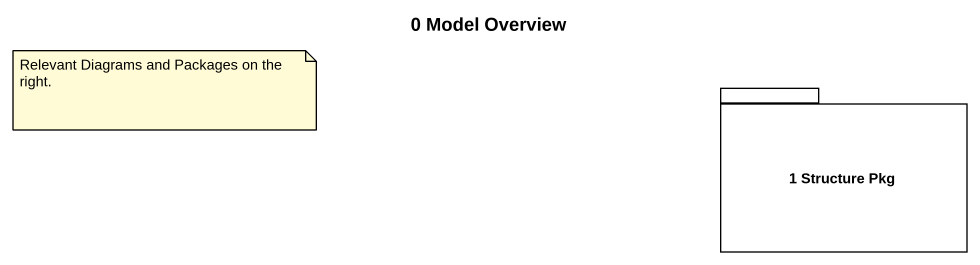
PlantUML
@startuml
title 0 Model Overview
package "1 Structure Pkg" as p1_Structure_Pkg {
}
note as N1
  Relevant Diagrams and Packages on the right.
end note
@enduml
